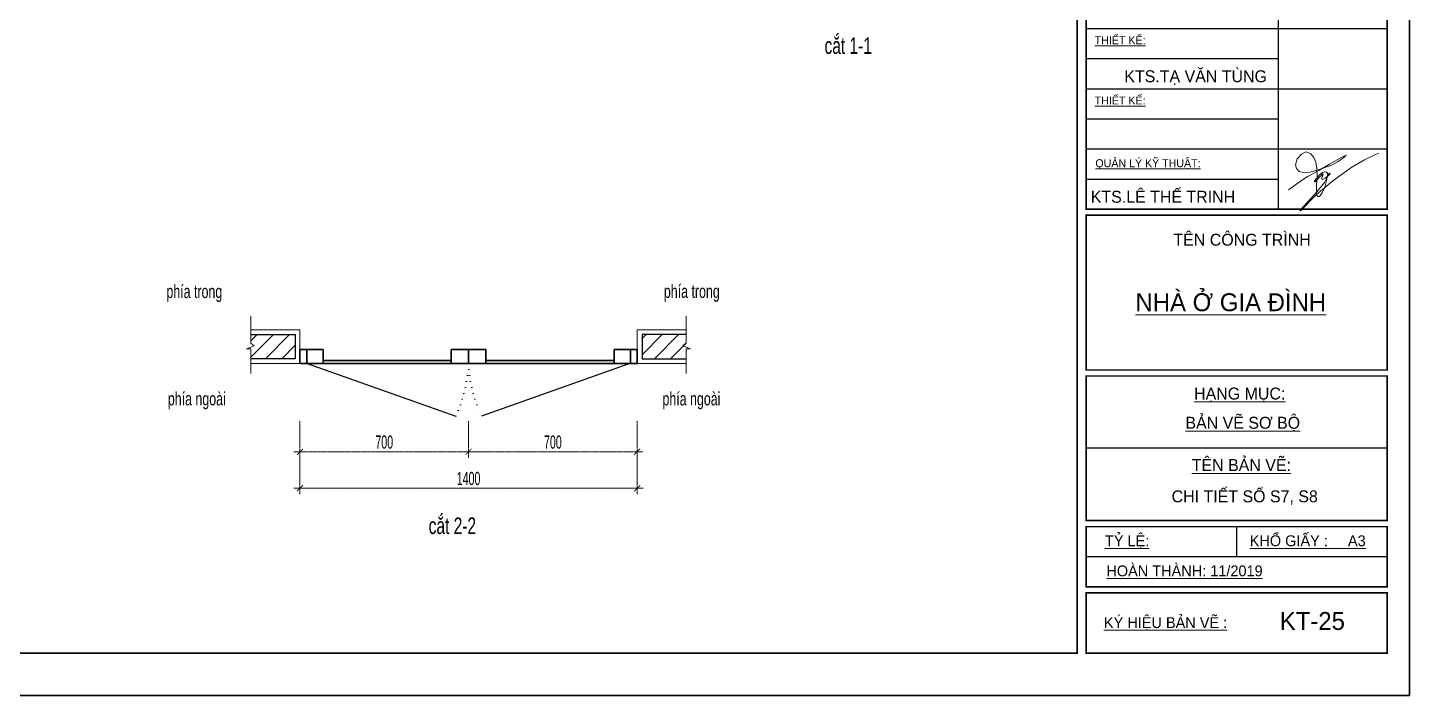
# Model space of a CAD drawing. Header units: inches. Extents: x 274208 to 641690, y -81912 to 129129.
# Drawn here: x 564235 to 569971, y 19702 to 22473 of the extents above; entities that cross this region are included whole.
import ezdxf
from ezdxf.enums import TextEntityAlignment as Align

# ---------------------------------------------------------------- set-up
doc = ezdxf.new("R2010")
doc.units = ezdxf.units.IN
doc.header["$MEASUREMENT"] = 0
doc.header["$PDMODE"] = 3
doc.linetypes.add('DOT', pattern=[0.25, 0, -0.25])
doc.linetypes.add('HIDDEN', pattern=[0.375, 0.25, -0.125])
for name, color, linetype, lineweight in [('01.Cut', 255, 'Continuous', 35), ('04.Khuat', 250, 'HIDDEN', 18), ('05.Text', 253, 'Continuous', 18), ('08.Dim', 156, 'Continuous', 15), ('09.Hatch', 250, 'Continuous', 5), ('10.Text', 254, 'Continuous', 18), ('11.Khung bo', 32, 'Continuous', 50), ('12.Khung', 36, 'Continuous', 25), ('Kinh', 5, 'Continuous', 35), ('nep', 9, 'Continuous', 15), ('wall', 4, 'Continuous', 9)]:
    doc.layers.add(name, color=color, linetype=linetype, lineweight=lineweight)
doc.layers.add('Tpl_Bound', color=1, linetype='Continuous', plot=False)
doc.styles.add('TT5_Text Dim', font='hoatbif.shx', dxfattribs={"width": 0.6})
doc.styles.add('VnAvantH', font='')
doc.styles.get('VnAvantH').set_extended_font_data('.VnAvantH')
doc.dimstyles.new('TT5_Dim 1-25', dxfattribs={"dimscale": 25, "dimtxt": 2.2, "dimasz": 1, "dimexe": 1, "dimexo": 0, "dimgap": 0.5, "dimtad": 1, "dimdec": 0, "dimzin": 0, "dimdsep": 46, "dimtxsty": 'TT5_Text Dim', "dimblk": 'ARCHTICK', "dimcen": 0, "dimdle": 1, "dimclrd": 256, "dimclre": 256, "dimclrt": 1, "dimadec": 0, "dimazin": 0, "dimtfac": 0.015, "dimtdec": 0, "dimtix": 1, "dimtmove": 2, "dimatfit": 3, "dimldrblk": 'DOT', "dimfxl": 1, "dimtolj": 1, "dimtzin": 0, "dimlwd": -1, "dimlwe": -1, "dimarcsym": 1})

# ---------------------------------------------------------------- blocks, each defined once
blk = doc.blocks.new('100')
at = {"layer": '05.Text', "color": 1}
blk.add_lwpolyline([(1899575, -937551), (1899804, -937384), (1899898, -937322), (1900076, -937228), (1900253, -937123), (1900467, -937003), (1900530, -936977), (1900488, -937019), (1900384, -937087), (1900285, -937139), (1900132, -937194), (1900034, -937228), (1899924, -937254), (1899841, -937269), (1899747, -937243), (1899705, -937196), (1899689, -937134), (1899716, -937034), (1899789, -936956), (1899862, -936920), (1899935, -936946), (1899992, -937014), (1900024, -937092), (1900045, -937196), (1900050, -937322), (1900039, -937473), (1900039, -937577), (1900039, -937640), (1900060, -937661), (1900086, -937661), (1900133, -937598), (1900175, -937504), (1900206, -937395), (1900222, -937311), (1900222, -937275), (1900206, -937254), (1900175, -937249), (1900139, -937264), (1900086, -937301), (1900003, -937400), (1900003, -937416), (1900018, -937416), (1900118, -937306), (1900144, -937285), (1900150, -937293), (1900128, -937353), (1900128, -937374), (1900144, -937379), (1900180, -937358), (1900243, -937306), (1900264, -937290), (1900253, -937276), (1900234, -937290), (1900219, -937326), (1900170, -937426), (1900050, -937577), (1899773, -937880), (1899763, -937901), (1899773, -937901), (1900039, -937630), (1900306, -937400), (1900624, -937175), (1900833, -937050), (1901016, -936961), (1901073, -936940), (1901073, -936940)], dxfattribs=at)
at = {"layer": '11.Khung bo', "const_width": 26.7}
for points in [[(1860913, -945240), (1860913, -916940), (1896063, -916940), (1896063, -945240)], [(1896213, -937871), (1901213, -937871), (1901213, -930871), (1896213, -930871)], [(1896213, -940540), (1901213, -940540), (1901213, -937971), (1896213, -937971)], [(1896213, -943040), (1901213, -943040), (1901213, -940640), (1896213, -940640)], [(1896213, -944140), (1901213, -944140), (1901213, -943140), (1896213, -943140)], [(1896213, -945240), (1901213, -945240), (1901213, -944240), (1896213, -944240)]]:
    blk.add_lwpolyline(points, close=True, dxfattribs=at)
at = {"layer": '12.Khung'}
for p, q in [((1899399, -930871), (1899399, -937871)), ((1896213, -934871), (1901213, -934871)), ((1896213, -935371), (1899399, -935371)), ((1896213, -935871), (1901213, -935871)), ((1896213, -936371), (1899399, -936371)), ((1896213, -936871), (1901213, -936871)), ((1896213, -937371), (1899399, -937371)), ((1901213, -941840), (1896213, -941840)), ((1898713, -943640), (1898713, -943140)), ((1901213, -943640), (1896213, -943640))]:
    blk.add_line(p, q, dxfattribs=at)
at = {"layer": '12.Khung', "color": 1}
blk.add_lwpolyline([(1901579, -945940), (1901579, -916240), (1859580, -916240), (1859580, -945940)], close=True, dxfattribs=at)
at = {"layer": '05.Text', "style": 'VnAvantH'}
for s, height, p in [('%%UthiÕt kÕ:', 132, (1896355, -935133)), ('%%UthiÕt kÕ:', 132, (1896355, -936133)), ('%%Uqu¶n lý kü thuËt:', 132, (1896366, -937174)), ('tªn C¤NG TR×NH', 198, (1897662, -938477)), ('%%UNHµ ë GIA §×NH', 297, (1897032, -939564)), ('%%Uh¹ng môc:', 198, (1898005, -941030)), ('%%Ub¶n vÏ s¬ bé', 198, (1897861, -941515)), ('%%Utªn b¶n vÏ:', 198, (1897966, -942216)), ('%%Utû lÖ:', 180, (1896525, -943464)), ('%%UKHæ GIÊY :     A3', 180, (1898928, -943464)), ('%%Uhoµn thµnh: 11/2019', 180, (1896548, -943964)), ('%%Uký hiÖu b¶n vÏ :', 180, (1896508, -944823))]:
    blk.add_text(s, height=height, dxfattribs=at).set_placement(p)
for s, p in [('KTS.t¹ v¨n tïng', (1899215, -935764)), ('KTS.lª thÕ trinh', (1898687, -937764))]:
    blk.add_text(s, height=198, dxfattribs=at).set_placement(p, align=Align.RIGHT)
blk = doc.blocks.new('_ARCHTICK')
at = {"color": 0, "linetype": 'ByBlock', "const_width": 0.15}
blk.add_lwpolyline([(-0.5, -0.5), (0.5, 0.5)], dxfattribs=at)
blk = doc.blocks.new('*D1050')
at = {"layer": '08.Dim', "linetype": 'HIDDEN', "transparency": 16777216}
for p, q in [((565365.8, 20841), (565365.8, 20688)), ((566065.8, 20841), (566065.8, 20688)), ((565340.8, 20713), (566090.8, 20713))]:
    blk.add_line(p, q, dxfattribs=at)
at = {"layer": 'Defpoints', "color": 0, "linetype": 'HIDDEN', "transparency": 16777216}
for p in [(565365.8, 20841), (566065.8, 20841), (566065.8, 20713)]:
    blk.add_point(p, dxfattribs=at)
at = {"layer": '08.Dim', "linetype": 'HIDDEN', "transparency": 16777216, "xscale": 25, "yscale": 25, "zscale": 25, "rotation": 180}
blk.add_blockref('_ARCHTICK', (565365.8, 20713), dxfattribs=at)
at = {"layer": '08.Dim', "linetype": 'HIDDEN', "transparency": 16777216, "xscale": 25, "yscale": 25, "zscale": 25}
blk.add_blockref('_ARCHTICK', (566065.8, 20713), dxfattribs=at)
at = {"layer": '08.Dim', "color": 1, "linetype": 'HIDDEN', "transparency": 16777216, "insert": (565715.8, 20753), "char_height": 55, "attachment_point": 5, "style": 'TT5_Text Dim'}
blk.add_mtext('\\A1;700', dxfattribs=at)
blk = doc.blocks.new('_DOT')
at = {"color": 1, "linetype": 'ByBlock'}
blk.add_line((-0.5, 0), (-1, 0), dxfattribs=at)
at = {"color": 1, "linetype": 'ByBlock', "const_width": 0.5}
blk.add_lwpolyline([(-0.25, 0, 1), (0.25, 0, 1)], format="xyb", close=True, dxfattribs=at)
blk = doc.blocks.new('*D1051')
at = {"layer": '08.Dim', "linetype": 'HIDDEN', "transparency": 16777216}
for p, q in [((566065.8, 20841), (566065.8, 20688)), ((566765.8, 20841), (566765.8, 20688)), ((566040.8, 20713), (566790.8, 20713))]:
    blk.add_line(p, q, dxfattribs=at)
at = {"layer": 'Defpoints', "color": 0, "linetype": 'HIDDEN', "transparency": 16777216}
for p in [(566065.8, 20841), (566765.8, 20841), (566765.8, 20713)]:
    blk.add_point(p, dxfattribs=at)
at = {"layer": '08.Dim', "linetype": 'HIDDEN', "transparency": 16777216, "xscale": 25, "yscale": 25, "zscale": 25, "rotation": 180}
blk.add_blockref('_ARCHTICK', (566065.8, 20713), dxfattribs=at)
at = {"layer": '08.Dim', "linetype": 'HIDDEN', "transparency": 16777216, "xscale": 25, "yscale": 25, "zscale": 25}
blk.add_blockref('_ARCHTICK', (566765.8, 20713), dxfattribs=at)
at = {"layer": '08.Dim', "color": 1, "linetype": 'HIDDEN', "transparency": 16777216, "insert": (566415.8, 20753), "char_height": 55, "attachment_point": 5, "style": 'TT5_Text Dim'}
blk.add_mtext('\\A1;700', dxfattribs=at)
blk = doc.blocks.new('*D1052')
at = {"layer": '08.Dim', "linetype": 'HIDDEN', "transparency": 16777216}
for p, q in [((565365.8, 20841), (565365.8, 20536.8)), ((566765.8, 20841), (566765.8, 20536.8)), ((565340.8, 20561.8), (566790.8, 20561.8))]:
    blk.add_line(p, q, dxfattribs=at)
at = {"layer": 'Defpoints', "color": 0, "linetype": 'HIDDEN', "transparency": 16777216}
for p in [(565365.8, 20841), (566765.8, 20841), (566765.8, 20561.8)]:
    blk.add_point(p, dxfattribs=at)
at = {"layer": '08.Dim', "linetype": 'HIDDEN', "transparency": 16777216, "xscale": 25, "yscale": 25, "zscale": 25, "rotation": 180}
blk.add_blockref('_ARCHTICK', (565365.8, 20561.8), dxfattribs=at)
at = {"layer": '08.Dim', "linetype": 'HIDDEN', "transparency": 16777216, "xscale": 25, "yscale": 25, "zscale": 25}
blk.add_blockref('_ARCHTICK', (566765.8, 20561.8), dxfattribs=at)
at = {"layer": '08.Dim', "color": 1, "linetype": 'HIDDEN', "transparency": 16777216, "insert": (566065.8, 20601.8), "char_height": 55, "attachment_point": 5, "style": 'TT5_Text Dim'}
blk.add_mtext('\\A1;1400', dxfattribs=at)

msp = doc.modelspace()

# ---------------------------------------------------------------- hatches: boundary and pattern name
at = {"layer": '09.Hatch'}
h = msp.add_hatch(dxfattribs=at)
h.set_pattern_fill('ANSI31,_O', color=256, scale=15)
h.set_pattern_definition([(45, (415723.086, 193541.707), (-33.67596, 33.67596), [])])
h.paths.add_polyline_path([(565345.8, 21099.2), (565162, 21099.2), (565162, 21187.7), (565144.1, 21187.7), (565176.4, 21200), (565162, 21211.9), (565162, 21199.2), (565345.8, 21199.2)])
h = msp.add_hatch(dxfattribs=at)
h.set_pattern_fill('ANSI31,_O', color=256, scale=15)
h.set_pattern_definition([(45, (415923.086, 193541.707), (-33.67596, 33.67596), [])])
h.paths.add_polyline_path([(566785.8, 21099.2), (566969.5, 21099.2), (566969.5, 21187.7), (566987.4, 21187.7), (566955.1, 21200), (566969.5, 21211.9), (566969.5, 21199.2), (566785.8, 21199.2)])

# ---------------------------------------------------------------- linework, layer by layer
for p, q in [((565395.8, 21079.2), (566012.6, 20861.1)), ((566735.8, 21079.2), (566118.9, 20861.1))]:
    msp.add_line(p, q)
at = {"layer": '01.Cut'}
for points in [[(565365.8, 21137.2), (565393.8, 21137.2), (565393.8, 21079.2), (565365.8, 21079.2)], [(565393.8, 21137.2), (565461.8, 21137.2), (565461.8, 21079.2), (565393.8, 21079.2)], [(565993.8, 21137.2), (566065.8, 21137.2), (566065.8, 21079.2), (565993.8, 21079.2)], [(566065.8, 21137.2), (566137.8, 21137.2), (566137.8, 21079.2), (566065.8, 21079.2)], [(566669.9, 21137.2), (566737.8, 21137.2), (566737.8, 21079.2), (566669.9, 21079.2)], [(566737.8, 21137.2), (566765.8, 21137.2), (566765.8, 21079.2), (566737.8, 21079.2)]]:
    msp.add_lwpolyline(points, close=True, dxfattribs=at)
at = {"layer": '04.Khuat', "linetype": 'DOT', "ltscale": 100}
for centre, start, end in [((565486, 21105), 335.1485, 357.44689), ((566645.6, 21105), 182.55311, 204.8515)]:
    msp.add_arc(centre, 580.4, start, end, dxfattribs=at)
at = {"layer": 'Kinh', "ltscale": 0.5}
for p, q in [((565993.8, 21091.2), (565461.8, 21091.2)), ((565993.8, 21079.2), (565461.8, 21079.2)), ((566137.8, 21091.2), (566669.9, 21091.2)), ((566137.8, 21079.2), (566669.9, 21079.2))]:
    msp.add_line(p, q, dxfattribs=at)
at = {"layer": 'nep', "ltscale": 0.5}
for points in [[(565162, 21037.8), (565162, 21140.1), (565144.1, 21140.1), (565176.4, 21152.5), (565162, 21164.3), (565162, 21276)], [(566969.5, 21037.8), (566969.5, 21140.7), (566987.4, 21140.7), (566955.1, 21153), (566969.5, 21164.9), (566969.5, 21276)]]:
    msp.add_lwpolyline(points, dxfattribs=at)
at = {"layer": 'nep'}
for points in [[(565162, 21079.2), (565365.8, 21079.2), (565365.8, 21219.2), (565162, 21219.2)], [(566969.5, 21079.2), (566765.8, 21079.2), (566765.8, 21219.2), (566969.5, 21219.2)]]:
    msp.add_lwpolyline(points, dxfattribs=at)
at = {"layer": 'Tpl_Bound', "color": 1}
msp.add_lwpolyline([(559471.3, 19702.4), (559471.3, 27127.3), (569971.2, 27127.3), (569971.2, 19702.4)], close=True, dxfattribs=at)
at = {"layer": 'wall', "color": 0, "lineweight": 30}
for points in [[(565162, 21199.2), (565345.8, 21199.2), (565345.8, 21099.2), (565162, 21099.2)], [(566969.5, 21199.2), (566785.8, 21199.2), (566785.8, 21099.2), (566969.5, 21099.2)]]:
    msp.add_lwpolyline(points, dxfattribs=at)

# ---------------------------------------------------------------- block references
at = {"layer": '05.Text', "xscale": 0.25, "yscale": 0.25, "zscale": 0.25}
msp.add_blockref('100', (94576.4, 256187.3), dxfattribs=at)

# ---------------------------------------------------------------- texts
at = {"layer": '10.Text', "style": 'TT5_Text Dim', "width": 0.7}
for s, height, p in [('c¾t 1-1', 68.75, (567543.5, 22363.7)), ('phÝa trong', 55, (564811.6, 21350.8)), ('phÝa trong', 55, (566876.7, 21351.4)), ('phÝa ngoµi', 55, (564817.6, 20905.5)), ('phÝa ngoµi', 55, (566870.7, 20905.5)), ('c¾t 2-2', 68.75, (565900.3, 20371.7))]:
    msp.add_text(s, height=height, dxfattribs=at).set_placement(p)
at = {"layer": '10.Text', "style": 'VnAvantH'}
msp.add_text('CHI TIÕT Sæ S7, s8', height=49.5, dxfattribs=at).set_placement((568984.3, 20503.2))
msp.add_text('KT-25', height=74.25, dxfattribs=at).set_placement((569703.8, 19973.8), align=Align.RIGHT)

# ---------------------------------------------------------------- dimensions: what is measured, and where the dimension line sits
at = {"layer": '08.Dim', "linetype": 'HIDDEN'}
for base, p1, p2, picture, middle in [((566065.8, 20713), (565365.8, 20841), (566065.8, 20841), '*D1050', (565715.8, 20753)), ((566765.8, 20561.8), (565365.8, 20841), (566765.8, 20841), '*D1052', (566065.8, 20601.8)), ((566765.8, 20713), (566065.8, 20841), (566765.8, 20841), '*D1051', (566415.8, 20753))]:
    dim = msp.add_linear_dim(base=base, p1=p1, p2=p2, dimstyle='TT5_Dim 1-25', dxfattribs=at)
    dim.commit()
    dim.dimension.update_dxf_attribs({"geometry": picture, "text_midpoint": middle})

doc.saveas('drawing.dxf')
